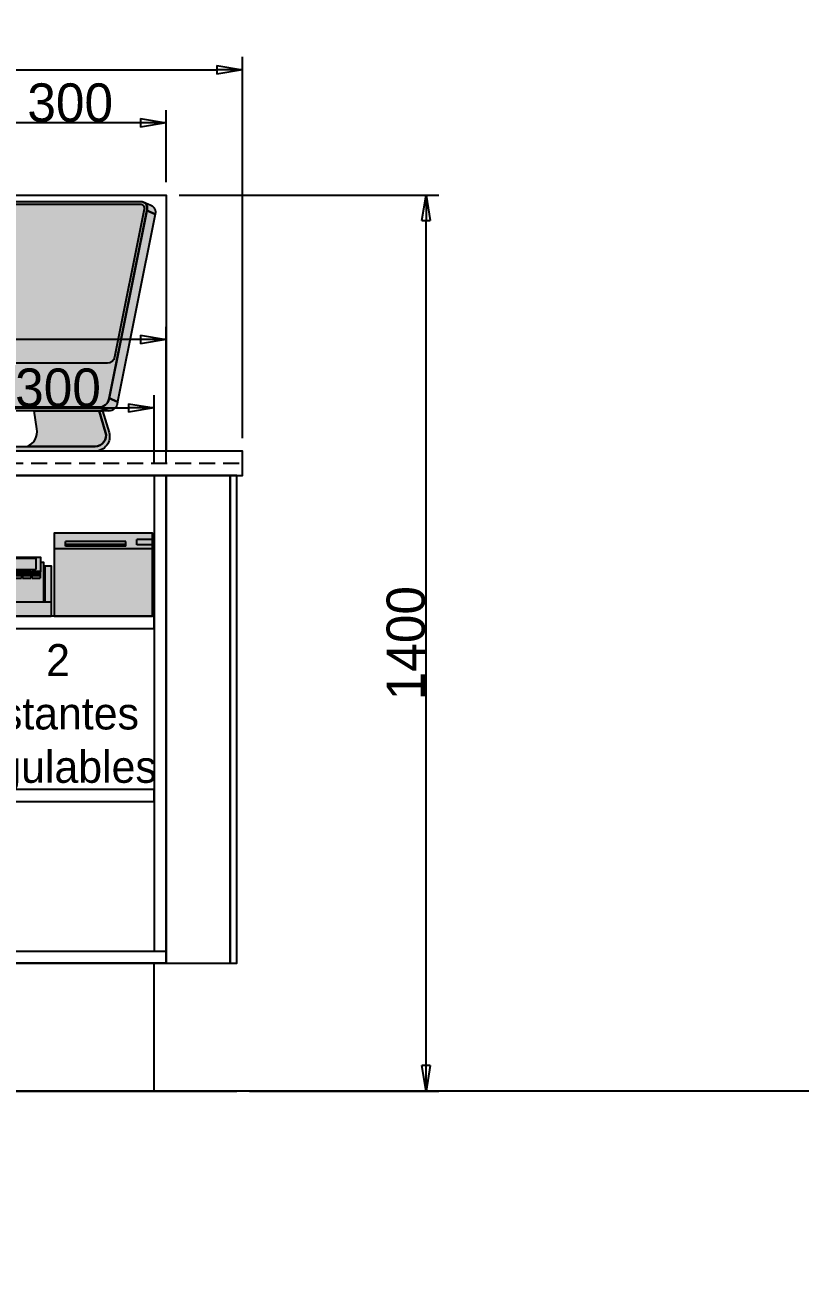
# Model space of a CAD drawing. Header units: millimetres. Extents: x -61063 to 17762, y -100319 to 2880.
# Drawn here: x 5 to 1215, y -25092 to -23143 of the extents above; entities that cross this region are included whole.
import ezdxf

# ---------------------------------------------------------------- set-up
doc = ezdxf.new("R2010")
doc.units = ezdxf.units.MM
doc.header["$PDMODE"] = 35
doc.header["$PDSIZE"] = 5
doc.linetypes.add('Discontinua JB', pattern=[0.75, 0.5, -0.25])
doc.layers.add('1001 concep color Blau Fosc', color=7, linetype='Continuous', true_color=0x003e84)
for name, color, linetype in [('Cajón Dinero JB', 8, 'Continuous'), ('Cotas bloques dinámicos PM espacio', 10, 'Continuous'), ('Datafon JB', 8, 'Continuous'), ('Imac JB', 8, 'Continuous'), ('Linea Capa Color 0000 JB', 7, 'Continuous'), ('Linea Capa Color 0008 Gris JB', 8, 'Continuous'), ('Linea Capa Color 0202 Lila Parets JB', 202, 'Continuous')]:
    doc.layers.add(name, color=color, linetype=linetype)
doc.styles.add('Jordi Ava', font='Avant Garde MEdium BT.ttf')
doc.dimstyles.new('Jordi Ava 2015', dxfattribs={"dimtxt": 60, "dimasz": 40, "dimexe": 20, "dimexo": 20, "dimgap": 0.09, "dimtad": 1, "dimdec": 0, "dimzin": 0, "dimdsep": 46, "dimtxsty": 'Jordi Ava', "dimblk": 'CLOSED', "dimcen": 1.5, "dimclrd": 7, "dimclre": 7, "dimclrt": 256, "dimadec": 0, "dimazin": 0, "dimtfac": 0.05, "dimtdec": 0, "dimtofl": 0, "dimtmove": 0, "dimatfit": 3, "dimldrblk": 'CLOSED', "dimfxl": 90, "dimtolj": 1, "dimtzin": 0, "dimlwd": -1, "dimlwe": -1, "dimarcsym": 0})

# ---------------------------------------------------------------- blocks, each defined once
blk = doc.blocks.new('PM202309291349')
at = {"layer": 'Linea Capa Color 0202 Lila Parets JB', "ltscale": 10}
blk.add_line((7207.793757305728, -4066.439621596423), (1339.285961371846, -4066.439621596423), dxfattribs=at)
blk = doc.blocks.new('PM202401161239')
at = {"layer": 'Imac JB'}
h = blk.add_hatch(color=255, dxfattribs=at)
h.dxf.hatch_style = 1
edge = h.paths.add_edge_path()
edge.add_arc((102.0951007031254, 374.9719672820211), 15.12562351056433, 11.32823824155253, 89.99999992500574)
edge.add_line((102.0951007229232, 390.0975907925895), (-165.4855432588229, 390.0975911428832))
edge.add_arc((-165.4855432724435, 379.6987249793747), 10.3988661635085, 89.99999992495313, 113.5023683410003)
edge.add_line((-169.632475659273, 389.2349385500565), (-181.6898190152569, 384.1091636862839))
edge.add_arc((-177.1036523990042, 373.4044690030423), 11.64574654083845, 113.1915375135548, 195.204024454174)
edge.add_line((-188.3417754036855, 370.350290909817), (-129.591216710367, 77.08475372935936))
edge.add_line((-129.591216710367, 77.08475372935936), (-128.8737102451414, 73.50317214730603))
edge.add_arc((-115.8966328282258, 76.10289987456053), 13.2349205717479, 191.3282382416213, 270.0000000750927)
edge.add_line((-115.89663281088, 62.86797930281318), (-106.0286667223409, 62.86797931574984))
edge.add_line((-106.0286667223409, 62.86797931574984), (-116.1677406630479, 29.23748928916757))
edge.add_arc((-94.44505698411376, 22.68843526593992), 22.68843526588348, 163.2227511791277, 269.9999999999633)
edge.add_line((-94.44505698412831, 7.275957614183426e-11), (94.44505698412104, -7.275957614183426e-11))
edge.add_line((94.44505698412104, -7.275957614183426e-11), (94.453428424109, 7.416991040139692))
edge.add_line((94.453428424109, 7.416991040139692), (11.77226739558682, 7.411722946519149))
edge.add_arc((19.39985217872891, 29.39882652694359), 23.27257556611073, 166.597307334174, 250.8677384246463, ccw=False)
edge.add_line((-3.23889446456451, 34.79326105717337), (0.6823966665760963, 62.86797945568105))
edge.add_line((0.6823966665760963, 62.86797945568105), (153.5410524442123, 62.86797965611913))
edge.add_line((153.5410524442123, 62.86797965611913), (168.1823231558737, 68.82652525442245))
edge.add_arc((165.0955925009184, 79.74272274106625), 11.34421763294628, 285.789104863774, 371.3282382414895)
edge.add_line((176.2188017154258, 81.97106079297373), (116.9260463224564, 377.9430846845789))
for points in [[(116.9260463224564, 377.9430846845789, 0.3574206842433875), (102.0951007229232, 390.0975907925895), (-165.485543258801, 390.0975911428832, 0.4733825874425286), (-175.6818183857176, 377.6560817651625), (-116.4668452653204, 82.07232413245947, 0.3574206849831053), (-99.7820314212513, 68.39850476085849), (165.0955925157905, 68.39850510812539, 0.473382586641783), (176.2188017154258, 81.97106079297373)], [(-169.6324756588874, 389.2349385502166), (-181.6898190152497, 384.1091636862839, 0.3739467816895126), (-188.3417754036855, 370.350290909817), (-175.3261753901024, 375.8808163638168), (-175.6818183857176, 377.6560817651625, -0.3532637393585088)], [(114.4912842169651, 376.5884442441893, 0.3574206842438632), (103.3680750173007, 385.7043238252372), (-164.7479236288636, 385.704324176244, 0.4733825874435212), (-171.2364623459871, 377.7870000267576), (-124.9171215574534, 146.5744522598106, 0.35742068424324), (-113.7939123578035, 137.4585726787918), (155.4756054955214, 137.4585723260534, 0.4733825874433472), (161.0372101102039, 144.2448501684703)], [(-99.7820314212513, 68.39850476085849, -0.3574206849830955), (-116.4668452653204, 82.07232413245947), (-116.5756166978463, 82.61527918335923), (-129.591216710367, 77.08475372935936), (-128.8737102451487, 73.50317214732058, 0.3574206849821849), (-115.8966328108654, 62.86797930281318)], [(94.453428424109, 7.416991040139692), (-94.48311230094987, 7.404952803452034, -0.5028431840378749), (-110.7762092684206, 29.33306973570143), (-100.6659513557825, 62.86797932277841), (-106.0286667223481, 62.86797931573528), (-116.1677406630479, 29.23748928916757, 0.502823227602509), (-94.44505698412831, 7.275957614183426e-11), (94.44505698412104, -7.275957614183426e-11)], [(168.1823231558956, 68.826525254437, -0.06900216765191822), (165.0955925157905, 68.39850510812539), (-99.7820314212513, 68.39850476085849), (-115.8966328108654, 62.86797930281318), (153.5410524442123, 62.86797965611913)], [(-3.23889446456451, 34.79326105717337), (0.6823966665760963, 62.8679794556665), (-100.6659513557825, 62.86797932277841), (-110.7762092684206, 29.33306973570143, 0.5028431840378746), (-94.48311230094987, 7.404952803452034), (11.77226739558682, 7.411722946519149, -0.3852184990797637)]]:
    blk.add_lwpolyline(points, format="xyb", close=True, dxfattribs=at)
blk.add_lwpolyline([(-175.3261753901024, 375.8808163638168), (-188.3417754036855, 370.350290909817), (-129.591216710367, 77.08475372935936), (-116.5756166978463, 82.61527918335923)], close=True, dxfattribs=at)
at = {"layer": 'Linea Capa Color 0000 JB'}
blk.add_lwpolyline([(116.9260463224564, 377.9430846845789, 0.3574206842433946), (102.0951007229232, 390.0975907925895), (-165.4855432588229, 390.0975911428832, 0.1029094188702124), (-169.632475659273, 389.2349385500565), (-181.6898190152569, 384.1091636862839, 0.3739467816894111), (-188.3417754036855, 370.350290909817), (-129.591216710367, 77.08475372935936), (-128.8737102451414, 73.50317214730603, 0.3574206849815365), (-115.89663281088, 62.86797930281318), (-106.0286667223409, 62.86797931574984), (-116.1677406630479, 29.23748928916757, 0.5028232276026338), (-94.44505698412831, 7.275957614183426e-11), (94.44505698412104, -7.275957614183426e-11), (94.453428424109, 7.416991040139692), (11.77226739558682, 7.411722946519149, -0.3852184990796441), (-3.23889446456451, 34.79326105717337), (0.6823966665760963, 62.86797945568105), (153.5410524442123, 62.86797965611913), (168.1823231558737, 68.82652525442245, 0.3915893772987654), (176.2188017154258, 81.97106079297373)], format="xyb", close=True, dxfattribs=at)
blk = doc.blocks.new('_Closed')
at = {"color": 0, "linetype": 'ByBlock', "lineweight": -2}
for p, q in [((-1, 0.1666666666666667), (0, 0)), ((-1, 0.1666666666666667), (-1, -0.1666666666666667)), ((0, 0), (-1, -0.1666666666666667)), ((0, 0), (-1, 0))]:
    blk.add_line(p, q, dxfattribs=at)
blk = doc.blocks.new('*D3573')
at = {"layer": 'Cotas bloques dinámicos PM espacio', "color": 7, "ltscale": 50, "transparency": 16777216}
for p, q in [((161439.6912820534, 22931.56340111064), (161439.6912820534, 23058.48790660515)), ((161501.1434994144, 22891.56340111064), (161419.6912820534, 22891.56340111064)), ((161501.1434994144, 22853.56340111064), (161419.6912820534, 22853.56340111064)), ((161439.6912820534, 22813.56340111064), (161439.6912820534, 22773.56340111064))]:
    blk.add_line(p, q, dxfattribs=at)
at = {"layer": 'Defpoints', "color": 0, "ltscale": 50, "transparency": 16777216}
for p in [(161439.6912820534, 22891.56340111064), (161521.1434994144, 22891.56340111064), (161521.1434994144, 22853.56340111064)]:
    blk.add_point(p, dxfattribs=at)
at = {"layer": 'Cotas bloques dinámicos PM espacio', "color": 7, "ltscale": 50, "transparency": 16777216, "xscale": 40, "yscale": 40, "zscale": 40}
for p, rotation in [((161439.6912820534, 22891.56340111064), 270), ((161439.6912820534, 22853.56340111064), 90)]:
    blk.add_blockref('_Closed', p, dxfattribs=dict(at, rotation=rotation))
at = {"layer": 'Cotas bloques dinámicos PM espacio', "ltscale": 50, "transparency": 16777216, "insert": (161408.4062271083, 23015.02565385784), "char_height": 60, "attachment_point": 5, "rotation": 90, "style": 'Jordi Ava'}
blk.add_mtext('\\A1;38', dxfattribs=at)
blk = doc.blocks.new('PM202401231128')
at = {"layer": 'Linea Capa Color 0000 JB', "ltscale": 10}
h = blk.add_hatch(color=256, dxfattribs=at)
h.dxf.hatch_style = 1
h.set_gradient(color1=(255, 255, 255), tint=1, name='SPHERICAL')
h.paths.add_polyline_path([(0, 160), (0, 0), (400, 0), (400, 160)])
at = {"layer": 'Linea Capa Color 0008 Gris JB'}
for points in [[(0, 160), (0, 0), (400, 0), (400, 160)], [(15, 145), (15, 15), (385, 15), (385, 145)], [(40.01762035822321, 118.5213916497742), (144.9823796417768, 118.5213916497742), (144.9823796417768, 138.5213916497742), (40.01762035822321, 138.5213916497742)], [(42.01762035822321, 120.5213916497742), (142.9823796417768, 120.5213916497742), (142.9823796417768, 136.5213916497742), (42.01762035822321, 136.5213916497742)], [(210.0924652654794, 132.3802787726436), (374.9075347345206, 132.3802787726436), (374.9075347345206, 135.485660026623), (210.0924652654794, 135.485660026623)], [(210.0924652654794, 122.3802787726436), (374.9075347345206, 122.3802787726436), (374.9075347345206, 125.485660026623), (210.0924652654794, 125.485660026623)], [(40.01762035822321, 92.5), (144.9823796417768, 92.5), (144.9823796417768, 112.5), (40.01762035822321, 112.5)], [(42.01762035822321, 94.5), (142.9823796417768, 94.5), (142.9823796417768, 110.5), (42.01762035822321, 110.5)], [(210.0924652654794, 112.3802787726436), (374.9075347345206, 112.3802787726436), (374.9075347345206, 115.485660026623), (210.0924652654794, 115.485660026623)], [(210.0924652654794, 102.3802787726436), (374.9075347345206, 102.3802787726436), (374.9075347345206, 105.485660026623), (210.0924652654794, 105.485660026623)], [(210.0924652654794, 92.38027877264358), (374.9075347345206, 92.38027877264358), (374.9075347345206, 95.48566002662301), (210.0924652654794, 95.48566002662301)], [(210.0924652654794, 82.38027877264358), (374.9075347345206, 82.38027877264358), (374.9075347345206, 85.48566002662301), (210.0924652654794, 85.48566002662301)], [(210.0924652654794, 72.38027877264358), (374.9075347345206, 72.38027877264358), (374.9075347345206, 75.48566002662301), (210.0924652654794, 75.48566002662301)], [(210.0924652654794, 62.38027877264358), (374.9075347345206, 62.38027877264358), (374.9075347345206, 65.48566002662301), (210.0924652654794, 65.48566002662301)], [(210.0924652654794, 52.38027877264358), (374.9075347345206, 52.38027877264358), (374.9075347345206, 55.48566002662301), (210.0924652654794, 55.48566002662301)], [(210.0924652654794, 42.38027877264358), (374.9075347345206, 42.38027877264358), (374.9075347345206, 45.48566002662301), (210.0924652654794, 45.48566002662301)], [(62.5, 30), (77.5, 30), (77.5, 37), (62.5, 37)], [(63.5, 31), (76.5, 31), (76.5, 36), (63.5, 36)], [(85, 30), (100, 30), (100, 37), (85, 37)], [(86, 31), (99, 31), (99, 36), (86, 36)], [(107.5, 30), (122.5, 30), (122.5, 37), (107.5, 37)], [(108.5, 31), (121.5, 31), (121.5, 36), (108.5, 36)], [(210.0924652654794, 32.38027877264358), (374.9075347345206, 32.38027877264358), (374.9075347345206, 35.48566002662301), (210.0924652654794, 35.48566002662301)], [(210.0924652654794, 22.38027877264358), (374.9075347345206, 22.38027877264358), (374.9075347345206, 25.48566002662301), (210.0924652654794, 25.48566002662301)]]:
    blk.add_lwpolyline(points, close=True, dxfattribs=at)
for points in [[(82.10769515458378, 74.02270319954914), (15, 74.02270319954914), (15, 73.02270319954914), (81.59128788536327, 73.02270319954914, -0.02346013863492391)], [(81.59128788536327, 63.02270319954914), (15, 63.02270319954914), (15, 62.02270319954914), (82.10769515458378, 62.02270319954914, -0.02346013863492391)], [(88.1974509361462, 71.6756887383217, 0.3905483541213224), (88.16985194805602, 72.35285125149494, 0.4382815193550742), (87.43514617919573, 72.32290698312863, 2.160839518723824), (97.56485382124083, 72.3229069834797, 0.4382815197119679), (96.83014805195853, 72.35285125148948, 0.3905483544234815), (96.8025490634318, 71.6756887379488, -2.160839518699677)], [(93, 74.93918676528119, 0.4142135623730951), (92.5, 75.43918676528119, 0.414213562373095), (92, 74.93918676528119), (92, 68.52270319954914, 0.4142135623730951), (92.5, 68.02270319954914, 0.4142135623730951), (93, 68.52270319954914)], [(102.8923048454162, 74.02270319954914), (170, 74.02270319954914), (170, 73.02270319954914), (103.4087121146367, 73.02270319954914, 0.02346013863492391)], [(103.4087121146367, 63.02270319954914), (170, 63.02270319954914), (170, 62.02270319954914), (102.8923048454162, 62.02270319954914, 0.02346013863492391)]]:
    blk.add_lwpolyline(points, format="xyb", close=True, dxfattribs=at)
for centre, radius in [((92.5, 68.02270319954914), 12), ((92.5, 68.02270319954914), 10), ((70, 49), 3), ((70, 49), 2), ((92.5, 49), 3), ((92.5, 49), 2), ((115, 49), 3), ((115, 49), 2)]:
    blk.add_circle(centre, radius, dxfattribs=at)
blk = doc.blocks.new('PM202401231106')
at = {"layer": 'Cajón Dinero JB', "ltscale": 10}
h = blk.add_hatch(color=256, dxfattribs=at)
h.dxf.hatch_style = 1
h.set_gradient(color1=(255, 255, 255), tint=1, name='SPHERICAL')
h.paths.add_polyline_path([(-229.9999999999927, 107), (-229.9999999999927, 7), (230.0000000000073, 7), (230.0000000000073, 107)])
h.paths.add_polyline_path([(162.1352683821242, 0), (187.1352683821242, 0), (187.1352683821242, 7), (162.1352683821242, 7)])
h.paths.add_polyline_path([(-187.1352683821242, 0), (-162.1352683821242, 0), (-162.1352683821242, 7), (-187.1352683821242, 7)])
at = {"layer": 'Cajón Dinero JB', "lineweight": 13, "ltscale": 50}
for p, q in [((-221.9999999999927, 57), (143.6454563398365, 57)), ((215.4570196044006, 57), (222.0000000000073, 57))]:
    blk.add_line(p, q, dxfattribs=at)
for points in [[(-224.9999999999927, 99), (-224.9999999999782, 15.00000000001455, 0.414213562373095), (-221.9999999999782, 12.00000000001455), (222.0000000000073, 12, 0.4142135623731044), (225.0000000000073, 15), (225.0000000000073, 99, 0.414213562373095), (222.0000000000073, 102), (-221.9999999999927, 102, 0.414213562373095)], [(-221.9999999999927, 96.00000000001455), (-221.9999999999927, 18, 0.4142135623730852), (-218.9999999999927, 15), (219.0000000000073, 15.00000000001455, 0.414213562373095), (222.0000000000073, 18.00000000001455), (222.0000000000073, 94, 0.414213562373095), (217.0000000000073, 99), (-218.9999999999927, 99.00000000001455, 0.4142135623731049)]]:
    blk.add_lwpolyline(points, format="xyb", close=True, dxfattribs=at)
blk.add_lwpolyline([(-157.2018514105075, 57), (78.84730775035132, 57), (78.84730775035132, 61.42471337437746), (-157.2018514105075, 61.42471337437746)], close=True, dxfattribs=at)
blk.add_circle((179.5512379721113, 50.21119188977173), 12.68751006224193, dxfattribs=at)
for centre, radius, start, end in [((143.645456339822, 77), 20, 270, 323.2738885423195), ((179.5512379721113, 50.21119188977173), 24.79805122758262, 36.72611145768055, 143.2738885423195), ((215.4570196044006, 77), 20, 216.7261114576805, 270)]:
    blk.add_arc(centre, radius, start, end, dxfattribs=at)
at = {"layer": 'Linea Capa Color 0000 JB', "lineweight": 13, "ltscale": 50}
for points in [[(-229.9999999999927, 107), (-229.9999999999927, 7), (230.0000000000073, 7), (230.0000000000073, 107)], [(-187.1352683821242, 0), (-162.1352683821242, 0), (-162.1352683821242, 7), (-187.1352683821242, 7)], [(162.1352683821242, 0), (187.1352683821242, 0), (187.1352683821242, 7), (162.1352683821242, 7)]]:
    blk.add_lwpolyline(points, close=True, dxfattribs=at)
blk = doc.blocks.new('PM202401231108')
at = {"layer": 'Datafon JB', "ltscale": 10}
h = blk.add_hatch(color=256, dxfattribs=at)
h.dxf.hatch_style = 1
h.set_gradient(color1=(255, 255, 255), tint=1, name='SPHERICAL')
h.paths.add_polyline_path([(0, 0), (153.5274000006029, 0), (153.5274000006029, 129.9078000005102), (0, 129.9078000005102)])
at = {"layer": 'Datafon JB', "ltscale": 50}
for p, q in [((153.5274000006029, 129.9078000005102), (0, 129.9078000005102)), ((0, 129.9078000005102), (0, 0)), ((111.8172070986984, 116.8975542897206), (17.99649622468132, 116.8975542897206)), ((17.99649622466677, 109.4117320511796), (17.99649622466677, 116.8975542897206)), ((111.817207098713, 109.4117320511978), (111.8172070987202, 116.8975542897206)), ((129.4256385779809, 111.706824895351), (129.4256385779809, 119.8654837222075)), ((153.5274000005957, 119.8654837222075), (129.4256385779809, 119.8654837222075)), ((153.5274000006029, 0), (153.5274000006029, 129.9078000005102)), ((153.5274000006029, 105.1780132195436), (0, 105.1780132195436)), ((111.8172070986984, 112.3073686013795), (17.99649622468132, 112.3073686013886)), ((111.8172070987202, 109.4117320511887), (17.99649622468132, 109.4117320511796)), ((153.5274000006029, 111.7068248953674), (129.4256385779954, 111.7068248953601)), ((0, 0), (153.5274000006029, 0))]:
    blk.add_line(p, q, dxfattribs=at)
at = {"layer": 'Linea Capa Color 0000 JB', "ltscale": 50}
blk.add_lwpolyline([(0, 0), (153.5274000006029, 0), (153.5274000006029, 129.9078000005102), (0, 129.9078000005102)], close=True, dxfattribs=at)
blk = doc.blocks.new('PM202401231107')
at = {"layer": 'Datafon JB', "ltscale": 10}
h = blk.add_hatch(color=256, dxfattribs=at)
h.dxf.hatch_style = 1
h.set_gradient(color1=(255, 255, 255), tint=1, name='SPHERICAL')
h.paths.add_polyline_path([(0, -0.004124841783777811), (0, 84.7564059735887), (8.000000000007276, 84.7564059735937), (8, 92.54190690424002), (79.36000000000058, 92.54190690419534), (79.36000000000058, 84.7564059736178), (84.15999999997439, 84.7564059735887), (84.16000000000349, 22.3958751582104), (86.40000000000873, 22.3958751582104), (86.39999999997963, 78.78015606854751), (95.99999999998545, 78.78015606854933), (95.99999999999272, -0.004124841769225895)])
for p, q in [((-1.455191522836685e-11, 84.75640597357415), (0, -0.004124841783777811)), ((-1.455191522836685e-11, 84.7564059735887), (8, 84.7564059735887)), ((8, 92.54190690424002), (79.35999999998603, 92.54190690425457)), ((8, 92.54190690424002), (8.000000000014552, 69.2784148407809)), ((14.87999999997555, 90.84813500383461), (14.8799999999901, 73.14051869299146)), ((14.87999999997555, 90.84813500383461), (72.47999999999593, 90.84813500386372)), ((72.47999999999593, 90.84813500386372), (72.47999999999593, 73.14051869297691)), ((79.36000000000058, 92.54190690425457), (79.35999999998603, 69.27841484076635)), ((79.36000000000058, 84.7564059736178), (84.16000000000349, 84.75640597360325)), ((84.15999999997439, 84.7564059735887), (84.16000000000349, 22.3958751582104)), ((86.39999999997963, 78.78015606857662), (86.40000000000873, 22.3958751582104)), ((86.39999999997963, 78.78015606854751), (96, 78.78015606856206)), ((95.99999999998545, 78.78015606856206), (96, -0.004124841783777811)), ((8.479999999981374, 69.27841484076635), (8, 69.27841484076635)), ((8.480000000010477, 70.59672094203415), (8.479999999995925, 69.08572611772979)), ((8.480000000010477, 70.59672094203415), (21.28000000001339, 70.59672094203415)), ((8.479999999995925, 69.08572611774434), (21.28000000002794, 69.08572611774434)), ((8.48000000002503, 68.73456681879179), (8.479999999995925, 67.22357199451653)), ((8.480000000039581, 68.73456681880634), (21.28000000002794, 68.73456681879179)), ((8.480000000010477, 67.22357199453108), (21.28000000002794, 67.22357199451653)), ((8.480000000039581, 66.87241269553488), (8.480000000010477, 59.70497580275696)), ((8.48000000002503, 66.87241269552032), (21.28000000002794, 66.87241269552032)), ((8.48000000002503, 65.36141787121596), (21.28000000002794, 65.36141787121596)), ((8.48000000002503, 64.9811853577994), (21.28000000001339, 64.9811853577994)), ((8.480000000010477, 63.47019053361146), (21.28000000001339, 63.47019053361146)), ((8.480000000010477, 59.70497580275696), (21.28000000002794, 59.70497580277151)), ((14.8799999999901, 73.14051869299146), (72.47999999999593, 73.14051869297691)), ((21.28000000001339, 70.59672094203415), (21.28000000002794, 69.08572611774434)), ((22.88000000000466, 69.2784148407809), (21.28000000004249, 69.2784148407809)), ((21.28000000002794, 68.73456681879179), (21.28000000004249, 65.36141787123051)), ((21.28000000001339, 64.98118535778485), (21.28000000001339, 59.70497580277151)), ((22.8799999999901, 70.59672094203415), (22.88000000000466, 69.08572611774434)), ((22.8799999999901, 70.59672094203415), (35.67999999994936, 70.59672094203415)), ((22.88000000000466, 69.08572611774434), (35.67999999994936, 69.08572611772979)), ((22.8799999999901, 68.73456681879179), (22.88000000000466, 65.36141787123051)), ((22.8799999999901, 68.73456681879179), (35.67999999997846, 68.73456681879179)), ((22.88000000000466, 67.22357199451653), (35.67999999997846, 67.22357199453108)), ((22.88000000000466, 66.87241269552032), (35.67999999994936, 66.87241269552032)), ((22.8799999999901, 65.36141787121596), (35.67999999997846, 65.36141787123051)), ((22.88000000000466, 64.9811853577994), (22.88000000000466, 59.70497580277151)), ((22.8799999999901, 64.9811853577994), (35.67999999996391, 64.98118535781396)), ((22.8799999999901, 63.47019053361146), (35.67999999994936, 63.47019053359691)), ((22.88000000000466, 59.70497580277151), (35.67999999997846, 59.70497580275696)), ((35.67999999996391, 70.59672094203415), (35.67999999996391, 69.08572611771524)), ((37.27999999996973, 69.27841484076635), (35.67999999994936, 69.27841484076635)), ((35.67999999994936, 68.73456681879179), (35.67999999994936, 67.22357199451653)), ((35.67999999994936, 66.87241269552032), (35.67999999994936, 65.36141787123051)), ((35.67999999996391, 64.98118535781396), (35.67999999997846, 59.70497580275696)), ((37.27999999998428, 70.59672094203415), (37.27999999996973, 69.08572611774434)), ((37.27999999996973, 70.5967209420196), (50.07999999997264, 70.59672094203415)), ((37.27999999999884, 69.08572611774434), (50.07999999998719, 69.0857261177589)), ((37.27999999996973, 68.73456681879179), (37.27999999998428, 67.22357199453108)), ((37.27999999999884, 68.73456681879179), (50.07999999998719, 68.73456681877724)), ((37.27999999998428, 67.22357199453108), (50.07999999997264, 67.22357199451653)), ((37.27999999998428, 66.87241269552032), (37.27999999999884, 65.36141787124507)), ((37.27999999998428, 66.87241269552032), (50.07999999997264, 66.87241269552032)), ((37.27999999999884, 65.36141787124507), (50.07999999998719, 65.36141787124507)), ((37.27999999999884, 64.98118535782851), (37.27999999999884, 59.70497580277151)), ((37.27999999998428, 64.98118535782851), (50.07999999997264, 64.98118535782851)), ((37.27999999996973, 63.47019053358235), (50.07999999997264, 63.47019053359691)), ((37.27999999999884, 59.70497580274241), (50.07999999998719, 59.70497580275696)), ((50.07999999998719, 70.59672094203415), (50.07999999998719, 69.08572611774434)), ((51.68000000000757, 69.2784148407518), (50.07999999998719, 69.27841484076635)), ((50.07999999998719, 68.73456681879179), (50.08000000000175, 67.22357199451653)), ((50.07999999997264, 66.87241269552032), (50.07999999997264, 65.36141787124507)), ((50.08000000000175, 64.98118535782851), (50.07999999998719, 59.70497580277151)), ((51.67999999999302, 70.59672094203415), (51.68000000002212, 69.08572611777345)), ((51.68000000000757, 70.59672094206326), (64.47999999999593, 70.5967209420487)), ((51.67999999999302, 69.0857261177589), (64.47999999998137, 69.08572611777345)), ((51.68000000000757, 68.73456681879179), (51.67999999999302, 67.22357199453108)), ((51.68000000000757, 68.73456681877724), (64.47999999998137, 68.73456681876269)), ((51.67999999999302, 67.22357199453108), (64.47999999999593, 67.22357199453108)), ((51.67999999999302, 66.87241269554943), (51.67999999999302, 65.36141787123051)), ((51.67999999999302, 66.87241269552032), (64.47999999998137, 66.87241269553488)), ((51.67999999999302, 65.36141787123051), (64.47999999996682, 65.36141787123051)), ((51.67999999999302, 64.98118535784306), (51.67999999999302, 59.70497580275696)), ((51.68000000000757, 64.98118535784306), (64.47999999998137, 64.98118535782851)), ((51.68000000000757, 63.47019053359691), (64.47999999998137, 63.47019053359691)), ((51.67999999999302, 59.70497580275696), (64.47999999998137, 59.70497580275696)), ((64.47999999998137, 70.59672094203415), (64.47999999999593, 69.085726117788)), ((64.47999999998137, 69.27841484076635), (66.08000000000175, 69.27841484076635)), ((64.47999999999593, 68.73456681877724), (64.47999999998137, 67.22357199453108)), ((64.47999999999593, 66.87241269556398), (64.47999999998137, 65.36141787123051)), ((64.47999999996682, 64.98118535781396), (64.47999999998137, 59.70497580274241)), ((66.08000000000175, 70.59672094203415), (66.0800000000163, 69.08572611777345)), ((66.08000000000175, 70.5967209420196), (78.8799999999901, 70.59672094203415)), ((66.08000000000175, 69.08572611777345), (78.879999999961, 69.08572611777345)), ((66.08000000000175, 68.73456681877724), (66.0799999999872, 67.22357199454564)), ((66.08000000003085, 68.73456681876269), (78.87999999997555, 68.73456681877724)), ((66.08000000000175, 67.22357199454564), (78.8799999999901, 67.22357199456019)), ((66.08000000000175, 66.87241269554943), (66.0799999999872, 65.36141787124507)), ((66.08000000000175, 66.87241269553488), (78.87999999997555, 66.87241269556398)), ((66.0799999999872, 65.36141787124507), (78.87999999997555, 65.36141787124507)), ((66.08000000000175, 64.98118535782851), (66.08000000000175, 59.70497580277151)), ((66.08000000000175, 64.98118535781396), (78.879999999961, 64.98118535781396)), ((66.0800000000163, 63.47019053359691), (78.87999999997555, 63.47019053358235)), ((66.0800000000163, 59.70497580275696), (78.87999999997555, 59.70497580275696)), ((78.8799999999901, 70.59672094203415), (78.87999999997555, 69.0857261177589)), ((78.87999999997555, 69.2784148407518), (79.36000000000058, 69.27841484076635)), ((78.87999999997555, 68.73456681876269), (78.8799999999901, 67.22357199454564)), ((78.879999999961, 66.87241269552032), (78.87999999997555, 65.36141787124507)), ((78.879999999961, 64.98118535781396), (78.8799999999901, 59.70497580275696)), ((0, 22.3958751582104), (96, 22.3958751582104)), ((0, -0.004124841783777811), (96, -0.004124841769225895))]:
    blk.add_line(p, q, dxfattribs=at)
at = {"layer": 'Linea Capa Color 0000 JB', "ltscale": 10}
blk.add_lwpolyline([(0, -0.004124841783777811), (0, 84.7564059735887), (8.000000000007276, 84.7564059735937), (8, 92.54190690424002), (79.36000000000058, 92.54190690419534), (79.36000000000058, 84.7564059736178), (84.15999999997439, 84.7564059735887), (84.16000000000349, 22.3958751582104), (86.40000000000873, 22.3958751582104), (86.39999999997963, 78.78015606854751), (95.99999999998545, 78.78015606854933), (95.99999999999272, -0.004124841769225895)], close=True, dxfattribs=at)
blk = doc.blocks.new('PM202306281710')
at = {"layer": 'Linea Capa Color 0000 JB', "ltscale": 50}
for points in [[(-10, 315), (-10, 15), (10, 15), (10, 315)], [(-10, 160), (10, 160), (10, 200), (-10, 200)], [(10, 200), (10, 180), (410, 180), (410, 200)], [(-10, 0), (10, 0), (10, 10), (-10, 10)], [(-5, 10), (5, 10), (5, 15), (-5, 15)]]:
    blk.add_lwpolyline(points, close=True, dxfattribs=at)
blk = doc.blocks.new('*D3574')
at = {"layer": 'Cotas bloques dinámicos PM espacio', "color": 7, "ltscale": 50, "transparency": 16777216}
for p, q in [((161501.1434994144, 22853.56340111064), (161419.6912820535, 22853.56340111064)), ((161439.6912820535, 22131.56340111064), (161439.6912820535, 22813.56340111064)), ((161510.1434994144, 22091.56340111064), (161419.6912820535, 22091.56340111064))]:
    blk.add_line(p, q, dxfattribs=at)
at = {"layer": 'Defpoints', "color": 0, "ltscale": 50, "transparency": 16777216}
for p in [(161439.6912820535, 22853.56340111064), (161521.1434994144, 22853.56340111064), (161530.1434994144, 22091.56340111064)]:
    blk.add_point(p, dxfattribs=at)
at = {"layer": 'Cotas bloques dinámicos PM espacio', "color": 7, "ltscale": 50, "transparency": 16777216, "xscale": 40, "yscale": 40, "zscale": 40}
for p, rotation in [((161439.6912820535, 22853.56340111064), 90), ((161439.6912820535, 22091.56340111064), 270)]:
    blk.add_blockref('_Closed', p, dxfattribs=dict(at, rotation=rotation))
at = {"layer": 'Cotas bloques dinámicos PM espacio', "ltscale": 50, "transparency": 16777216, "insert": (161408.4474358997, 22472.56340111059), "char_height": 60, "attachment_point": 5, "rotation": 90, "style": 'Jordi Ava'}
blk.add_mtext('\\A1;762', dxfattribs=at)
blk = doc.blocks.new('*D3569')
at = {"layer": 'Cotas bloques dinámicos PM espacio', "color": 7, "ltscale": 50, "transparency": 16777216}
for p, q in [((161501.1434994144, 22891.56340111064), (161298.7131267278, 22891.56340111064)), ((161318.7131267278, 22851.56340111064), (161318.7131267278, 22131.56340111064)), ((161510.1434994144, 22091.56340111064), (161298.7131267278, 22091.56340111064))]:
    blk.add_line(p, q, dxfattribs=at)
at = {"layer": 'Defpoints', "color": 0, "ltscale": 50, "transparency": 16777216}
for p in [(161521.1434994144, 22891.56340111064), (161318.7131267278, 22091.56340111064), (161530.1434994144, 22091.56340111064)]:
    blk.add_point(p, dxfattribs=at)
at = {"layer": 'Cotas bloques dinámicos PM espacio', "color": 7, "ltscale": 50, "transparency": 16777216, "xscale": 40, "yscale": 40, "zscale": 40}
for p, rotation in [((161318.7131267278, 22891.56340111064), 90), ((161318.7131267278, 22091.56340111064), 270)]:
    blk.add_blockref('_Closed', p, dxfattribs=dict(at, rotation=rotation))
at = {"layer": 'Cotas bloques dinámicos PM espacio', "ltscale": 50, "transparency": 16777216, "insert": (161287.469280574, 22491.56340111059), "char_height": 60, "attachment_point": 5, "rotation": 90, "style": 'Jordi Ava'}
blk.add_mtext('\\A1;800', dxfattribs=at)
blk = doc.blocks.new('*D3570')
at = {"layer": 'Cotas bloques dinámicos PM espacio', "color": 7, "ltscale": 50, "transparency": 16777216}
for p, q in [((161510.1434994144, 22091.56340111064), (161298.713126728, 22091.56340111064)), ((161318.713126728, 22051.56340111064), (161318.713126728, 21931.56340111064)), ((161510.1434994144, 21891.56340111064), (161298.713126728, 21891.56340111064))]:
    blk.add_line(p, q, dxfattribs=at)
at = {"layer": 'Defpoints', "color": 0, "ltscale": 50, "transparency": 16777216}
for p in [(161530.1434994144, 22091.56340111064), (161318.713126728, 21891.56340111064), (161530.1434994144, 21891.56340111064)]:
    blk.add_point(p, dxfattribs=at)
at = {"layer": 'Cotas bloques dinámicos PM espacio', "color": 7, "ltscale": 50, "transparency": 16777216, "xscale": 40, "yscale": 40, "zscale": 40}
for p, rotation in [((161318.713126728, 22091.56340111064), 90), ((161318.713126728, 21891.56340111064), 270)]:
    blk.add_blockref('_Closed', p, dxfattribs=dict(at, rotation=rotation))
at = {"layer": 'Cotas bloques dinámicos PM espacio', "ltscale": 50, "transparency": 16777216, "insert": (161287.4692805742, 21991.56340111059), "char_height": 60, "attachment_point": 5, "rotation": 90, "style": 'Jordi Ava'}
blk.add_mtext('\\A1;200', dxfattribs=at)
blk = doc.blocks.new('*D3575')
at = {"layer": 'Cotas bloques dinámicos PM espacio', "color": 7, "ltscale": 50, "transparency": 16777216}
for p, q in [((161501.1434994144, 22891.56340111064), (161180.4151208907, 22891.56340111064)), ((161200.4151208907, 21931.56340111064), (161200.4151208907, 22851.56340111064)), ((161510.1434994144, 21891.56340111064), (161180.4151208907, 21891.56340111064))]:
    blk.add_line(p, q, dxfattribs=at)
at = {"layer": 'Defpoints', "color": 0, "ltscale": 50, "transparency": 16777216}
for p in [(161200.4151208907, 22891.56340111064), (161521.1434994144, 22891.56340111064), (161530.1434994144, 21891.56340111064)]:
    blk.add_point(p, dxfattribs=at)
at = {"layer": 'Cotas bloques dinámicos PM espacio', "color": 7, "ltscale": 50, "transparency": 16777216, "xscale": 40, "yscale": 40, "zscale": 40}
for p, rotation in [((161200.4151208907, 22891.56340111064), 90), ((161200.4151208907, 21891.56340111064), 270)]:
    blk.add_blockref('_Closed', p, dxfattribs=dict(at, rotation=rotation))
at = {"layer": 'Cotas bloques dinámicos PM espacio', "ltscale": 50, "transparency": 16777216, "insert": (161169.1712747368, 22391.56340111059), "char_height": 60, "attachment_point": 5, "rotation": 90, "style": 'Jordi Ava'}
blk.add_mtext('\\A1;1000', dxfattribs=at)
blk = doc.blocks.new('*D3571')
at = {"layer": 'Cotas bloques dinámicos PM espacio', "color": 7, "ltscale": 50, "transparency": 16777216}
for p, q in [((161659.1434994143, 22873.56340111063), (161659.1434994143, 22978.95096502863)), ((162219.1434994143, 22873.56340111063), (162219.1434994143, 22978.95096502863)), ((161699.1434994143, 22958.95096502863), (162179.1434994143, 22958.95096502863))]:
    blk.add_line(p, q, dxfattribs=at)
at = {"layer": 'Defpoints', "color": 0, "ltscale": 50, "transparency": 16777216}
for p in [(162219.1434994143, 22958.95096502863), (161659.1434994143, 22853.56340111063), (162219.1434994143, 22853.56340111063)]:
    blk.add_point(p, dxfattribs=at)
at = {"layer": 'Cotas bloques dinámicos PM espacio', "color": 7, "ltscale": 50, "transparency": 16777216, "xscale": 40, "yscale": 40, "zscale": 40, "rotation": 180}
blk.add_blockref('_Closed', (161659.1434994143, 22958.95096502863), dxfattribs=at)
at = {"layer": 'Cotas bloques dinámicos PM espacio', "color": 7, "ltscale": 50, "transparency": 16777216, "xscale": 40, "yscale": 40, "zscale": 40}
blk.add_blockref('_Closed', (162219.1434994143, 22958.95096502863), dxfattribs=at)
at = {"layer": 'Cotas bloques dinámicos PM espacio', "ltscale": 50, "transparency": 16777216, "insert": (161939.1434994143, 22990.19481118248), "char_height": 60, "attachment_point": 5, "style": 'Jordi Ava'}
blk.add_mtext('\\A1;560', dxfattribs=at)
blk = doc.blocks.new('*D3572')
at = {"layer": 'Cotas bloques dinámicos PM espacio', "color": 7, "ltscale": 50, "transparency": 16777216}
for p, q in [((162238.1434994143, 22873.56340111063), (162238.1434994143, 22978.95096502863)), ((162538.1434994143, 22873.56340111063), (162538.1434994143, 22978.95096502863)), ((162278.1434994143, 22958.95096502863), (162498.1434994143, 22958.95096502863))]:
    blk.add_line(p, q, dxfattribs=at)
at = {"layer": 'Defpoints', "color": 0, "ltscale": 50, "transparency": 16777216}
for p in [(162538.1434994143, 22958.95096502863), (162238.1434994143, 22853.56340111063), (162538.1434994143, 22853.56340111063)]:
    blk.add_point(p, dxfattribs=at)
at = {"layer": 'Cotas bloques dinámicos PM espacio', "color": 7, "ltscale": 50, "transparency": 16777216, "xscale": 40, "yscale": 40, "zscale": 40, "rotation": 180}
blk.add_blockref('_Closed', (162238.1434994143, 22958.95096502863), dxfattribs=at)
at = {"layer": 'Cotas bloques dinámicos PM espacio', "color": 7, "ltscale": 50, "transparency": 16777216, "xscale": 40, "yscale": 40, "zscale": 40}
blk.add_blockref('_Closed', (162538.1434994143, 22958.95096502863), dxfattribs=at)
at = {"layer": 'Cotas bloques dinámicos PM espacio', "ltscale": 50, "transparency": 16777216, "insert": (162388.1434994143, 22990.23601997369), "char_height": 60, "attachment_point": 5, "style": 'Jordi Ava'}
blk.add_mtext('\\A1;300', dxfattribs=at)
blk = doc.blocks.new('*D3576')
at = {"layer": 'Cotas bloques dinámicos PM espacio', "color": 7, "ltscale": 50, "transparency": 16777216}
for p, q in [((161640.1434994143, 22873.56340111063), (161640.1434994143, 23085.91749990566)), ((162557.1434994143, 22873.56340111063), (162557.1434994143, 23085.91749990566)), ((162517.1434994143, 23065.91749990566), (161680.1434994143, 23065.91749990566))]:
    blk.add_line(p, q, dxfattribs=at)
at = {"layer": 'Defpoints', "color": 0, "ltscale": 50, "transparency": 16777216}
for p in [(161640.1434994143, 23065.91749990566), (161640.1434994143, 22853.56340111063), (162557.1434994143, 22853.56340111063)]:
    blk.add_point(p, dxfattribs=at)
at = {"layer": 'Cotas bloques dinámicos PM espacio', "color": 7, "ltscale": 50, "transparency": 16777216, "xscale": 40, "yscale": 40, "zscale": 40, "rotation": 180}
blk.add_blockref('_Closed', (161640.1434994143, 23065.91749990566), dxfattribs=at)
at = {"layer": 'Cotas bloques dinámicos PM espacio', "color": 7, "ltscale": 50, "transparency": 16777216, "xscale": 40, "yscale": 40, "zscale": 40}
blk.add_blockref('_Closed', (162557.1434994143, 23065.91749990566), dxfattribs=at)
at = {"layer": 'Cotas bloques dinámicos PM espacio', "ltscale": 50, "transparency": 16777216, "insert": (162098.6434994143, 23096.60502737818), "char_height": 60, "attachment_point": 5, "style": 'Jordi Ava'}
blk.add_mtext('\\A1;917', dxfattribs=at)
blk = doc.blocks.new('*D3612')
at = {"layer": 'Cotas bloques dinámicos PM espacio', "color": 7, "ltscale": 50, "transparency": 16777216}
for p, q in [((161521.1434994143, 22911.56340111063), (161521.1434994143, 23507.25057813621)), ((162676.1434994143, 22911.56340111063), (162676.1434994143, 23507.25057813621)), ((161561.1434994143, 23487.25057813621), (162636.1434994143, 23487.25057813621))]:
    blk.add_line(p, q, dxfattribs=at)
at = {"layer": 'Defpoints', "color": 0, "ltscale": 50, "transparency": 16777216}
for p in [(162676.1434994143, 23487.25057813621), (161521.1434994143, 22891.56340111063), (162676.1434994143, 22891.56340111063)]:
    blk.add_point(p, dxfattribs=at)
at = {"layer": 'Cotas bloques dinámicos PM espacio', "color": 7, "ltscale": 50, "transparency": 16777216, "xscale": 40, "yscale": 40, "zscale": 40, "rotation": 180}
blk.add_blockref('_Closed', (161521.1434994143, 23487.25057813621), dxfattribs=at)
at = {"layer": 'Cotas bloques dinámicos PM espacio', "color": 7, "ltscale": 50, "transparency": 16777216, "xscale": 40, "yscale": 40, "zscale": 40}
blk.add_blockref('_Closed', (162676.1434994143, 23487.25057813621), dxfattribs=at)
at = {"layer": 'Cotas bloques dinámicos PM espacio', "ltscale": 50, "transparency": 16777216, "insert": (162098.6434994143, 23517.93810560874), "char_height": 60, "attachment_point": 5, "style": 'Jordi Ava'}
blk.add_mtext('\\A1;1155', dxfattribs=at)
blk = doc.blocks.new('*D3613')
at = {"layer": 'Cotas bloques dinámicos PM espacio', "color": 7, "ltscale": 50, "transparency": 16777216}
for p, q in [((162257.1434994143, 23311.56340111063), (162257.1434994143, 23424.314285979)), ((162557.1434994143, 23311.56340111063), (162557.1434994143, 23424.314285979)), ((162517.1434994143, 23404.314285979), (162297.1434994143, 23404.314285979))]:
    blk.add_line(p, q, dxfattribs=at)
at = {"layer": 'Defpoints', "color": 0, "ltscale": 50, "transparency": 16777216}
for p in [(162257.1434994143, 23404.314285979), (162257.1434994143, 23291.56340111063), (162557.1434994143, 23291.56340111063)]:
    blk.add_point(p, dxfattribs=at)
at = {"layer": 'Cotas bloques dinámicos PM espacio', "color": 7, "ltscale": 50, "transparency": 16777216, "xscale": 40, "yscale": 40, "zscale": 40, "rotation": 180}
blk.add_blockref('_Closed', (162257.1434994143, 23404.314285979), dxfattribs=at)
at = {"layer": 'Cotas bloques dinámicos PM espacio', "color": 7, "ltscale": 50, "transparency": 16777216, "xscale": 40, "yscale": 40, "zscale": 40}
blk.add_blockref('_Closed', (162557.1434994143, 23404.314285979), dxfattribs=at)
at = {"layer": 'Cotas bloques dinámicos PM espacio', "ltscale": 50, "transparency": 16777216, "insert": (162407.1434994143, 23435.59934092405), "char_height": 60, "attachment_point": 5, "style": 'Jordi Ava'}
blk.add_mtext('\\A1;300', dxfattribs=at)
blk = doc.blocks.new('*D3614')
at = {"layer": 'Cotas bloques dinámicos PM espacio', "color": 7, "ltscale": 50, "transparency": 16777216}
for p, q in [((162577.1434994144, 23291.56340111064), (162982.7681226229, 23291.56340111064)), ((162962.7681226229, 21931.56340111064), (162962.7681226229, 23251.56340111064)), ((162687.1434994144, 21891.56340111064), (162982.7681226229, 21891.56340111064))]:
    blk.add_line(p, q, dxfattribs=at)
at = {"layer": 'Defpoints', "color": 0, "ltscale": 50, "transparency": 16777216}
for p in [(162557.1434994144, 23291.56340111064), (162962.7681226229, 23291.56340111064), (162667.1434994144, 21891.56340111064)]:
    blk.add_point(p, dxfattribs=at)
at = {"layer": 'Cotas bloques dinámicos PM espacio', "color": 7, "ltscale": 50, "transparency": 16777216, "xscale": 40, "yscale": 40, "zscale": 40}
for p, rotation in [((162962.7681226229, 23291.56340111064), 90), ((162962.7681226229, 21891.56340111064), 270)]:
    blk.add_blockref('_Closed', p, dxfattribs=dict(at, rotation=rotation))
at = {"layer": 'Cotas bloques dinámicos PM espacio', "ltscale": 50, "transparency": 16777216, "insert": (162931.524276469, 22591.56340111059), "char_height": 60, "attachment_point": 5, "rotation": 90, "style": 'Jordi Ava'}
blk.add_mtext('\\A1;1400', dxfattribs=at)
blk = doc.blocks.new('PM202401161250')
at = {"layer": 'Cotas bloques dinámicos PM espacio', "ltscale": 10}
blk.add_circle((0, -200), 82.44691610857262, dxfattribs=at)
at = {"layer": 'Linea Capa Color 0000 JB', "linetype": 'Discontinua JB', "ltscale": 50}
blk.add_line((-577.5, 981), (577.5, 981), dxfattribs=at)
at = {"layer": 'Linea Capa Color 0000 JB', "ltscale": 50}
for points in [[(458.5, 1000), (158.5, 1000), (158.5, 1400), (458.5, 1400)], [(-577.5, 962), (577.5, 962), (577.5, 1000), (-577.5, 1000)], [(-568.5, 200), (-558.5, 200), (-558.5, 962), (-568.5, 962)], [(-558.5, 200), (-458.5, 200), (-458.5, 962), (-558.5, 962)], [(-458.5, 200), (458.5, 200), (458.5, 962), (-458.5, 962)], [(-458.5, 219), (-439.5, 219), (-439.5, 962), (-458.5, 962)], [(120.5, 962), (139.5, 962), (139.5, 219), (120.5, 219)], [(439.5, 219), (458.5, 219), (458.5, 962), (439.5, 962)], [(458.5, 200), (558.5, 200), (558.5, 962), (458.5, 962)], [(558.5, 200), (568.5, 200), (568.5, 962), (558.5, 962)], [(115.5, 925.8478526243707), (-434.5, 925.8478526243707), (-434.5, 875.8478526243707), (115.5, 875.8478526243707)], [(120.5, 742), (-439.5, 742), (-439.5, 723), (120.5, 723)], [(439.5, 742), (139.5, 742), (139.5, 723), (439.5, 723)], [(-436.5, 570), (117.5, 570), (117.5, 720), (-436.5, 720)], [(439.5, 471.5576393352821), (139.5, 471.5576393352821), (139.5, 452.5576393352821), (439.5, 452.5576393352821)], [(120.5, 440.8962459455142), (-439.5, 440.8962459455142), (-439.5, 421.8962459455142), (120.5, 421.8962459455142)], [(458.5, 200), (-458.5, 200), (-458.5, 219), (458.5, 219)], [(139.5, 0), (439.5, 0), (439.5, 200), (139.5, 200)]]:
    blk.add_lwpolyline(points, close=True, dxfattribs=at)
at = {"layer": 'Linea Capa Color 0008 Gris JB', "linetype": 'Discontinua JB', "ltscale": 50}
blk.add_lwpolyline([(-434.5, 885.8478526243707), (115.5, 885.8478526243707), (115.5, 905.3478526243707), (-434.5, 905.3478526243707)], close=True, dxfattribs=at)
at = {"layer": 'Linea Capa Color 0202 Lila Parets JB', "ltscale": 50}
blk.add_line((-568.5, 0), (568.5, 0), dxfattribs=at)
at = {"xscale": -1}
blk.add_blockref('PM202401161239', (252.9450569841138, 1000.000000000073), dxfattribs=at)
at = {"layer": 'Linea Capa Color 0000 JB', "ltscale": 10}
for name, p in [('PM202401231108', (283.3057790893363, 741.9999999999927)), ('PM202401231106', (-159.5, 742)), ('PM202401231107', (182.5538119705743, 741.9999999999927)), ('PM202401231128', (-420.0343978256569, 219))]:
    blk.add_blockref(name, p, dxfattribs=at)
at = {"layer": 'Linea Capa Color 0000 JB'}
blk.add_blockref('PM202306281710', (-468, 0), dxfattribs=at)
at = {"layer": '1001 concep color Blau Fosc', "char_height": 50, "attachment_point": 5, "style": 'Jordi Ava'}
for s, insert, width in [('{\\fAgency FB|b0|i0|c0|p34;bandeja 400mm. teclado}', (-159.5000000000291, 923.2942467277826), 560.0000000000073), ('{\\fAgency FB|b0|i0|c0|p34;hueco cajón dinero}', (-159.5, 808.9239263121854), 560), ('{\\fAgency FB|b0|i0|c0|p34;cajón simple\\P\\H0.8x;(uñero inferior)}', (-159.5, 645), 554), ('{\\fAgency FB|b0|i0|c0|p34;2 estantes regulables}', (289.5, 582.6453343076355), 247.6370014466538), ('{\\fAgency FB|b0|i0|c0|p34;1 estante regulables}', (-159.5, 485.5432076599827), 434.380337524326), ('{\\fAgency FB|b0|i0|c0|p34;hueco C.P.U}', (-159.5, 300.0925690337972), 560.0000000000309)]:
    blk.add_mtext(s, dxfattribs=dict(at, insert=insert, width=width))
at = {"layer": 'Cotas bloques dinámicos PM espacio', "ltscale": 50}
for base, p1, p2, picture, middle in [((577.5, 1595.687177025578), (-577.5, 1000), (577.5, 1000), '*D3612', (0, 1626.374704498106)), ((-458.5, 1174.354098795022), (458.5, 962), (-458.5, 962), '*D3576', (0, 1205.04162626755)), ((120.5, 1067.387563918001), (-439.5, 962), (120.5, 962), '*D3571', (-159.5, 1098.631410071848)), ((439.5, 1067.387563918001), (139.5, 962), (439.5, 962), '*D3572', (289.5, 1098.672618863056))]:
    dim = blk.add_linear_dim(base=base, p1=p1, p2=p2, dimstyle='Jordi Ava 2015', dxfattribs=at)
    dim.commit()
    dim.dimension.update_dxf_attribs({"geometry": picture, "text_midpoint": middle, "insert": (-162098.6434994143, -21891.56340111063)})
for base, p1, p2, angle, picture, middle in [((158.5, 1512.750884868361), (458.5, 1400), (158.5, 1400), 180, '*D3613', (308.5, 1544.035939813417)), ((864.1246232085396, 1400.000000000007), (568.5, 0), (458.5, 1400), 90, '*D3614', (832.88077705467, 699.9999999999563)), ((-658.9522173609002, 1000.000000000007), (-577.5, 962), (-577.5, 1000), 90, '*D3573', (-690.2372723059962, 1123.462252747209)), ((-898.2283785236068, 1000.000000000007), (-568.5, 0), (-577.5, 1000), 90, '*D3575', (-929.4722246774763, 499.9999999999563)), ((-779.9303726864746, 200.0000000000073), (-577.5, 1000), (-568.5, 200), 90, '*D3569', (-811.1742188403441, 599.9999999999563)), ((-658.9522173607838, 962.0000000000073), (-568.5, 200), (-577.5, 962), 90, '*D3574', (-690.1960635146534, 580.9999999999563)), ((-779.9303726863, 7.275957614183426e-12), (-568.5, 200), (-568.5, 0), 90, '*D3570', (-811.1742188401695, 99.99999999995634))]:
    dim = blk.add_linear_dim(base=base, p1=p1, p2=p2, angle=angle, dimstyle='Jordi Ava 2015', dxfattribs=at)
    dim.commit()
    dim.dimension.update_dxf_attribs({"geometry": picture, "text_midpoint": middle, "insert": (-162098.6434994143, -21891.56340111063)})
blk = doc.blocks.new('*U3684')
at = {"layer": 'Linea Capa Color 0000 JB'}
blk.add_blockref('PM202401161250', (0, 0), dxfattribs=at)
blk = doc.blocks.new('*U3687')
at = {"layer": 'Linea Capa Color 0000 JB'}
blk.add_blockref('*U3684', (0, 0), dxfattribs=at)

msp = doc.modelspace()

# ---------------------------------------------------------------- block references
at = {"layer": 'Linea Capa Color 0000 JB'}
for name, p in [('PM202309291349', (-2420.467788492838, -20742.67544558957)), ('*U3687', (-232.6687971772762, -24809.11506718599))]:
    msp.add_blockref(name, p, dxfattribs=at)

doc.saveas('drawing.dxf')
